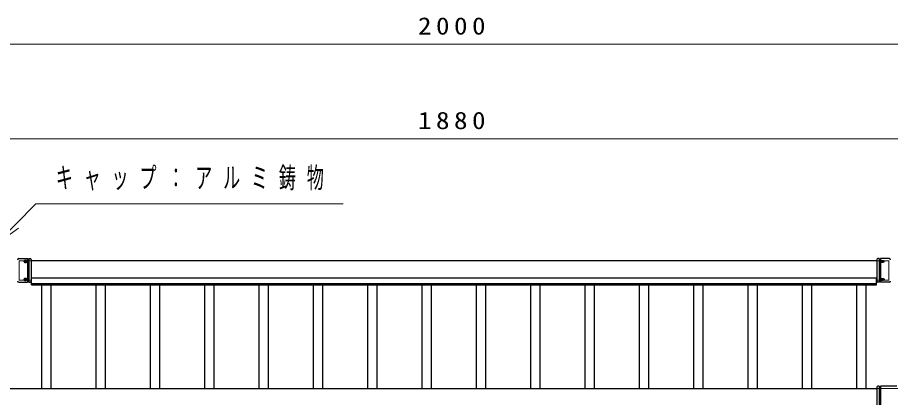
# Model space of a CAD drawing. Units: millimetres on the paper, scale 1:20. Extents: x -365 to 0, y 0 to 257.
# Drawn here: x -318.1 to -225.7, y 161.3 to 201.5 of the extents above; entities that cross this region are included whole.
import ezdxf

# ---------------------------------------------------------------- set-up
doc = ezdxf.new("R2010")
doc.units = ezdxf.units.MM
doc.linetypes.add('USER1', pattern=[4.5, 2.5, -2])
doc.layers.add('LY_1', color=4, linetype='Continuous', lineweight=25)
doc.styles.add('ＭＳ ゴシック', font='')
doc.styles.get('ＭＳ ゴシック').set_extended_font_data('MS Gothic')

msp = doc.modelspace()

# ---------------------------------------------------------------- linework, layer by layer
at = {"layer": 'LY_1', "color": 7, "lineweight": 13}
for p, q in [((-321.861, 198.633), (-221.861, 198.633)), ((-318.861, 188.633), (-224.861, 188.633)), ((-317.952, 179.183), (-320.426, 177.416))]:
    msp.add_line(p, q, dxfattribs=at)
at = {"layer": 'LY_1', "color": 94}
for p, q in [((-317.911, 175.958), (-317.011, 175.958)), ((-317.011, 175.958), (-317.011, 173.458)), ((-316.861, 175.958), (-316.711, 175.958)), ((-316.861, 175.958), (-316.861, 173.458)), ((-316.611, 175.858), (-316.611, 173.558)), ((-227.111, 175.858), (-227.111, 173.558)), ((-226.861, 175.958), (-227.011, 175.958)), ((-226.861, 175.958), (-226.861, 173.458)), ((-225.811, 175.958), (-226.711, 175.958)), ((-226.711, 175.958), (-226.711, 173.458)), ((-317.911, 173.458), (-317.011, 173.458)), ((-316.861, 173.458), (-316.711, 173.458)), ((-226.861, 173.458), (-227.011, 173.458)), ((-225.811, 173.458), (-226.711, 173.458))]:
    msp.add_line(p, q, dxfattribs=at)
at = {"layer": 'LY_1', "color": 94, "linetype": 'USER1', "lineweight": 13}
for p, q in [((-317.886, 175.721), (-317.886, 173.696)), ((-316.611, 175.721), (-317.886, 175.721)), ((-227.111, 175.721), (-225.836, 175.721)), ((-225.836, 175.721), (-225.836, 173.696)), ((-316.611, 173.696), (-317.886, 173.696)), ((-227.111, 173.696), (-225.836, 173.696))]:
    msp.add_line(p, q, dxfattribs=at)
at = {"layer": 'LY_1', "color": 21}
for p, q in [((-227.111, 175.708), (-316.611, 175.708)), ((-227.136, 173.708), (-227.111, 173.708))]:
    msp.add_line(p, q, dxfattribs=at)
at = {"layer": 'LY_1', "color": 190}
for p, q in [((-316.586, 173.183), (-316.586, 173.923)), ((-316.586, 173.923), (-227.136, 173.923)), ((-227.136, 173.183), (-227.136, 173.923)), ((-316.586, 173.333), (-227.136, 173.333)), ((-316.586, 173.183), (-227.136, 173.183)), ((-321.236, 162.208), (-227.111, 162.208))]:
    msp.add_line(p, q, dxfattribs=at)
at = {"layer": 'LY_1', "color": 40}
for p, q in [((-315.486, 162.208), (-315.486, 173.183)), ((-314.486, 162.208), (-314.486, 173.183)), ((-309.736, 162.208), (-309.736, 173.183)), ((-308.736, 162.208), (-308.736, 173.183)), ((-303.986, 162.208), (-303.986, 173.183)), ((-302.986, 162.208), (-302.986, 173.183)), ((-298.236, 162.208), (-298.236, 173.183)), ((-297.236, 162.208), (-297.236, 173.183)), ((-292.486, 162.208), (-292.486, 173.183)), ((-291.486, 162.208), (-291.486, 173.183)), ((-286.736, 162.208), (-286.736, 173.183)), ((-285.736, 162.208), (-285.736, 173.183)), ((-280.986, 162.208), (-280.986, 173.183)), ((-279.986, 162.208), (-279.986, 173.183)), ((-275.236, 162.208), (-275.236, 173.183)), ((-274.236, 162.208), (-274.236, 173.183)), ((-269.486, 162.208), (-269.486, 173.183)), ((-268.486, 162.208), (-268.486, 173.183)), ((-263.736, 162.208), (-263.736, 173.183)), ((-262.736, 162.208), (-262.736, 173.183)), ((-257.986, 162.208), (-257.986, 173.183)), ((-256.986, 162.208), (-256.986, 173.183)), ((-252.236, 162.208), (-252.236, 173.183)), ((-251.236, 162.208), (-251.236, 173.183)), ((-246.486, 162.208), (-246.486, 173.183)), ((-245.486, 162.208), (-245.486, 173.183)), ((-240.736, 162.208), (-240.736, 173.183)), ((-239.736, 162.208), (-239.736, 173.183)), ((-234.986, 162.208), (-234.986, 173.183)), ((-233.986, 162.208), (-233.986, 173.183)), ((-229.236, 162.208), (-229.236, 173.183)), ((-228.236, 162.208), (-228.236, 173.183))]:
    msp.add_line(p, q, dxfattribs=at)
at = {"layer": 'LY_1', "color": 2}
for p, q in [((-227.111, 162.358), (-227.111, 160.058)), ((-226.861, 162.458), (-227.011, 162.458)), ((-226.861, 162.458), (-226.861, 159.958)), ((-224.986, 162.458), (-226.711, 162.458)), ((-226.711, 162.458), (-226.711, 159.958))]:
    msp.add_line(p, q, dxfattribs=at)
at = {"layer": 'LY_1', "color": 2, "linetype": 'USER1', "lineweight": 13}
msp.add_line((-227.111, 162.221), (-224.886, 162.221), dxfattribs=at)
at = {"layer": 'LY_1', "color": 7, "lineweight": 13}
msp.add_lwpolyline([(-320.426, 177.416), (-316.101, 181.741), (-283.583, 181.741)], dxfattribs=at)
at = {"layer": 'LY_1', "color": 94}
for points in [[(-317.049, 175.658), (-317.05, 175.667), (-317.051, 175.676), (-317.054, 175.685), (-317.059, 175.694), (-317.064, 175.702), (-317.071, 175.71), (-317.078, 175.718), (-317.087, 175.725), (-317.096, 175.732), (-317.107, 175.738), (-317.118, 175.743), (-317.13, 175.748), (-317.143, 175.753), (-317.156, 175.756), (-317.169, 175.759), (-317.183, 175.761), (-317.197, 175.762), (-317.211, 175.762), (-317.226, 175.762), (-317.24, 175.761), (-317.253, 175.759), (-317.267, 175.756), (-317.28, 175.753), (-317.293, 175.748), (-317.305, 175.743), (-317.316, 175.738), (-317.326, 175.732), (-317.336, 175.725), (-317.345, 175.718), (-317.352, 175.71), (-317.359, 175.702), (-317.364, 175.694), (-317.368, 175.685), (-317.371, 175.676), (-317.373, 175.667), (-317.374, 175.658), (-317.373, 175.649), (-317.371, 175.64), (-317.368, 175.631), (-317.364, 175.622), (-317.359, 175.614), (-317.352, 175.606), (-317.345, 175.598), (-317.336, 175.591), (-317.326, 175.584), (-317.316, 175.578), (-317.305, 175.572), (-317.293, 175.567), (-317.28, 175.563), (-317.267, 175.56), (-317.253, 175.557), (-317.24, 175.555), (-317.226, 175.554), (-317.211, 175.553), (-317.197, 175.554), (-317.183, 175.555), (-317.169, 175.557), (-317.156, 175.56), (-317.143, 175.563), (-317.13, 175.567), (-317.118, 175.572), (-317.107, 175.578), (-317.096, 175.584), (-317.087, 175.591), (-317.078, 175.598), (-317.071, 175.606), (-317.064, 175.614), (-317.059, 175.622), (-317.054, 175.631), (-317.051, 175.64), (-317.05, 175.649)], [(-226.674, 175.658), (-226.673, 175.667), (-226.671, 175.676), (-226.668, 175.685), (-226.664, 175.694), (-226.659, 175.702), (-226.652, 175.71), (-226.645, 175.718), (-226.636, 175.725), (-226.626, 175.732), (-226.616, 175.738), (-226.605, 175.743), (-226.593, 175.748), (-226.58, 175.753), (-226.567, 175.756), (-226.553, 175.759), (-226.54, 175.761), (-226.526, 175.762), (-226.511, 175.762), (-226.497, 175.762), (-226.483, 175.761), (-226.469, 175.759), (-226.456, 175.756), (-226.443, 175.753), (-226.43, 175.748), (-226.418, 175.743), (-226.407, 175.738), (-226.396, 175.732), (-226.387, 175.725), (-226.378, 175.718), (-226.371, 175.71), (-226.364, 175.702), (-226.359, 175.694), (-226.354, 175.685), (-226.351, 175.676), (-226.35, 175.667), (-226.349, 175.658), (-226.35, 175.649), (-226.351, 175.64), (-226.354, 175.631), (-226.359, 175.622), (-226.364, 175.614), (-226.371, 175.606), (-226.378, 175.598), (-226.387, 175.591), (-226.396, 175.584), (-226.407, 175.578), (-226.418, 175.572), (-226.43, 175.567), (-226.443, 175.563), (-226.456, 175.56), (-226.469, 175.557), (-226.483, 175.555), (-226.497, 175.554), (-226.511, 175.553), (-226.526, 175.554), (-226.54, 175.555), (-226.553, 175.557), (-226.567, 175.56), (-226.58, 175.563), (-226.593, 175.567), (-226.605, 175.572), (-226.616, 175.578), (-226.626, 175.584), (-226.636, 175.591), (-226.645, 175.598), (-226.652, 175.606), (-226.659, 175.614), (-226.664, 175.622), (-226.668, 175.631), (-226.671, 175.64), (-226.673, 175.649)], [(-317.049, 173.759), (-317.05, 173.768), (-317.051, 173.777), (-317.054, 173.786), (-317.059, 173.795), (-317.064, 173.803), (-317.071, 173.811), (-317.078, 173.819), (-317.087, 173.826), (-317.096, 173.833), (-317.107, 173.839), (-317.118, 173.845), (-317.13, 173.849), (-317.143, 173.854), (-317.156, 173.857), (-317.169, 173.86), (-317.183, 173.862), (-317.197, 173.863), (-317.211, 173.863), (-317.226, 173.863), (-317.24, 173.862), (-317.253, 173.86), (-317.267, 173.857), (-317.28, 173.854), (-317.293, 173.849), (-317.305, 173.845), (-317.316, 173.839), (-317.326, 173.833), (-317.336, 173.826), (-317.345, 173.819), (-317.352, 173.811), (-317.359, 173.803), (-317.364, 173.795), (-317.368, 173.786), (-317.371, 173.777), (-317.373, 173.768), (-317.374, 173.759), (-317.373, 173.75), (-317.371, 173.741), (-317.368, 173.732), (-317.364, 173.723), (-317.359, 173.715), (-317.352, 173.707), (-317.345, 173.699), (-317.336, 173.692), (-317.326, 173.685), (-317.316, 173.679), (-317.305, 173.673), (-317.293, 173.669), (-317.28, 173.664), (-317.267, 173.661), (-317.253, 173.658), (-317.24, 173.656), (-317.226, 173.655), (-317.211, 173.655), (-317.197, 173.655), (-317.183, 173.656), (-317.169, 173.658), (-317.156, 173.661), (-317.143, 173.664), (-317.13, 173.669), (-317.118, 173.673), (-317.107, 173.679), (-317.096, 173.685), (-317.087, 173.692), (-317.078, 173.699), (-317.071, 173.707), (-317.064, 173.715), (-317.059, 173.723), (-317.054, 173.732), (-317.051, 173.741), (-317.05, 173.75)], [(-226.674, 173.759), (-226.673, 173.768), (-226.671, 173.777), (-226.668, 173.786), (-226.664, 173.795), (-226.659, 173.803), (-226.652, 173.811), (-226.645, 173.819), (-226.636, 173.826), (-226.626, 173.833), (-226.616, 173.839), (-226.605, 173.845), (-226.593, 173.849), (-226.58, 173.854), (-226.567, 173.857), (-226.553, 173.86), (-226.54, 173.862), (-226.526, 173.863), (-226.511, 173.863), (-226.497, 173.863), (-226.483, 173.862), (-226.469, 173.86), (-226.456, 173.857), (-226.443, 173.854), (-226.43, 173.849), (-226.418, 173.845), (-226.407, 173.839), (-226.396, 173.833), (-226.387, 173.826), (-226.378, 173.819), (-226.371, 173.811), (-226.364, 173.803), (-226.359, 173.795), (-226.354, 173.786), (-226.351, 173.777), (-226.35, 173.768), (-226.349, 173.759), (-226.35, 173.75), (-226.351, 173.741), (-226.354, 173.732), (-226.359, 173.723), (-226.364, 173.715), (-226.371, 173.707), (-226.378, 173.699), (-226.387, 173.692), (-226.396, 173.685), (-226.407, 173.679), (-226.418, 173.673), (-226.43, 173.669), (-226.443, 173.664), (-226.456, 173.661), (-226.469, 173.658), (-226.483, 173.656), (-226.497, 173.655), (-226.511, 173.655), (-226.526, 173.655), (-226.54, 173.656), (-226.553, 173.658), (-226.567, 173.661), (-226.58, 173.664), (-226.593, 173.669), (-226.605, 173.673), (-226.616, 173.679), (-226.626, 173.685), (-226.636, 173.692), (-226.645, 173.699), (-226.652, 173.707), (-226.659, 173.715), (-226.664, 173.723), (-226.668, 173.732), (-226.671, 173.741), (-226.673, 173.75)]]:
    msp.add_lwpolyline(points, close=True, dxfattribs=at)
for points in [[(-317.112, 175.575), (-317.111, 175.584), (-317.113, 175.593), (-317.116, 175.601), (-317.121, 175.609), (-317.128, 175.616), (-317.136, 175.623), (-317.145, 175.629), (-317.156, 175.635), (-317.168, 175.639), (-317.18, 175.642), (-317.193, 175.644), (-317.206, 175.645), (-317.22, 175.645), (-317.233, 175.644), (-317.246, 175.642), (-317.258, 175.638), (-317.27, 175.634), (-317.28, 175.628), (-317.289, 175.622), (-317.297, 175.615), (-317.303, 175.607), (-317.308, 175.599), (-317.31, 175.59), (-317.311, 175.582), (-317.311, 175.579), (-317.311, 175.575)], [(-226.611, 175.575), (-226.611, 175.584), (-226.61, 175.593), (-226.607, 175.601), (-226.602, 175.609), (-226.595, 175.616), (-226.587, 175.623), (-226.578, 175.629), (-226.567, 175.635), (-226.555, 175.639), (-226.543, 175.642), (-226.53, 175.644), (-226.516, 175.645), (-226.503, 175.645), (-226.49, 175.644), (-226.477, 175.642), (-226.465, 175.638), (-226.453, 175.634), (-226.443, 175.628), (-226.434, 175.622), (-226.426, 175.615), (-226.42, 175.607), (-226.415, 175.599), (-226.412, 175.59), (-226.411, 175.582), (-226.411, 175.579), (-226.412, 175.575)], [(-317.112, 173.842), (-317.112, 173.833), (-317.113, 173.824), (-317.117, 173.815), (-317.122, 173.807), (-317.129, 173.799), (-317.137, 173.792), (-317.148, 173.786), (-317.159, 173.781), (-317.171, 173.777), (-317.184, 173.774), (-317.198, 173.772), (-317.211, 173.771), (-317.225, 173.772), (-317.239, 173.774), (-317.252, 173.777), (-317.264, 173.781), (-317.275, 173.786), (-317.285, 173.792), (-317.294, 173.799), (-317.301, 173.807), (-317.306, 173.815), (-317.31, 173.824), (-317.311, 173.833), (-317.311, 173.842)], [(-226.611, 173.842), (-226.611, 173.833), (-226.61, 173.824), (-226.606, 173.815), (-226.601, 173.807), (-226.594, 173.799), (-226.585, 173.792), (-226.575, 173.786), (-226.564, 173.781), (-226.552, 173.777), (-226.539, 173.774), (-226.525, 173.772), (-226.511, 173.771), (-226.498, 173.772), (-226.484, 173.774), (-226.471, 173.777), (-226.459, 173.781), (-226.448, 173.786), (-226.437, 173.792), (-226.429, 173.799), (-226.422, 173.807), (-226.417, 173.815), (-226.413, 173.824), (-226.412, 173.833), (-226.412, 173.842)]]:
    msp.add_lwpolyline(points, dxfattribs=at)
for centre, radius, start, end in [((-317.911, 175.808), 0.15, 90, 178.5), ((-316.936, 175.958), 0.075, 180, 0), ((-316.711, 175.858), 0.1, 0, 90), ((-227.011, 175.858), 0.1, 90, 180), ((-226.786, 175.958), 0.075, 180, 0), ((-225.811, 175.808), 0.15, 1.5, 90), ((-317.911, 173.608), 0.15, 181.5, 270), ((-316.936, 173.458), 0.075, 0, 180), ((-316.711, 173.558), 0.1, 270, 0), ((-227.011, 173.558), 0.1, 180, 270), ((-226.786, 173.458), 0.075, 0, 180), ((-225.811, 173.608), 0.15, 270, 358.5)]:
    msp.add_arc(centre, radius, start, end, dxfattribs=at)
at = {"layer": 'LY_1', "color": 94, "lineweight": 13}
for centre, start, end in [((-316.711, 175.858), 0, 90), ((-227.011, 175.858), 90, 180), ((-316.711, 173.558), 270, 0), ((-227.011, 173.558), 180, 270)]:
    msp.add_arc(centre, 0.1, start, end, dxfattribs=at)
at = {"layer": 'LY_1', "color": 2}
for centre, radius, start, end in [((-227.011, 162.358), 0.1, 90, 180), ((-226.786, 162.458), 0.075, 180, 0)]:
    msp.add_arc(centre, radius, start, end, dxfattribs=at)

# ---------------------------------------------------------------- texts
at = {"layer": 'LY_1', "color": 7, "style": 'ＭＳ ゴシック'}
for s, insert, char_height, attachment_point in [('\\T1.33;\\W1.15;2000', (-271.861, 199.633), 1.833, 8), ('\\T1.33;\\W1.15;1880', (-271.861, 189.633), 1.833, 8), ('\\T1.64;\\W0.6;キャップ：アルミ鋳物', (-313.999, 184.391), 2.199, 4)]:
    msp.add_mtext(s, dxfattribs=dict(at, insert=insert, char_height=char_height, attachment_point=attachment_point))

doc.saveas('drawing.dxf')
